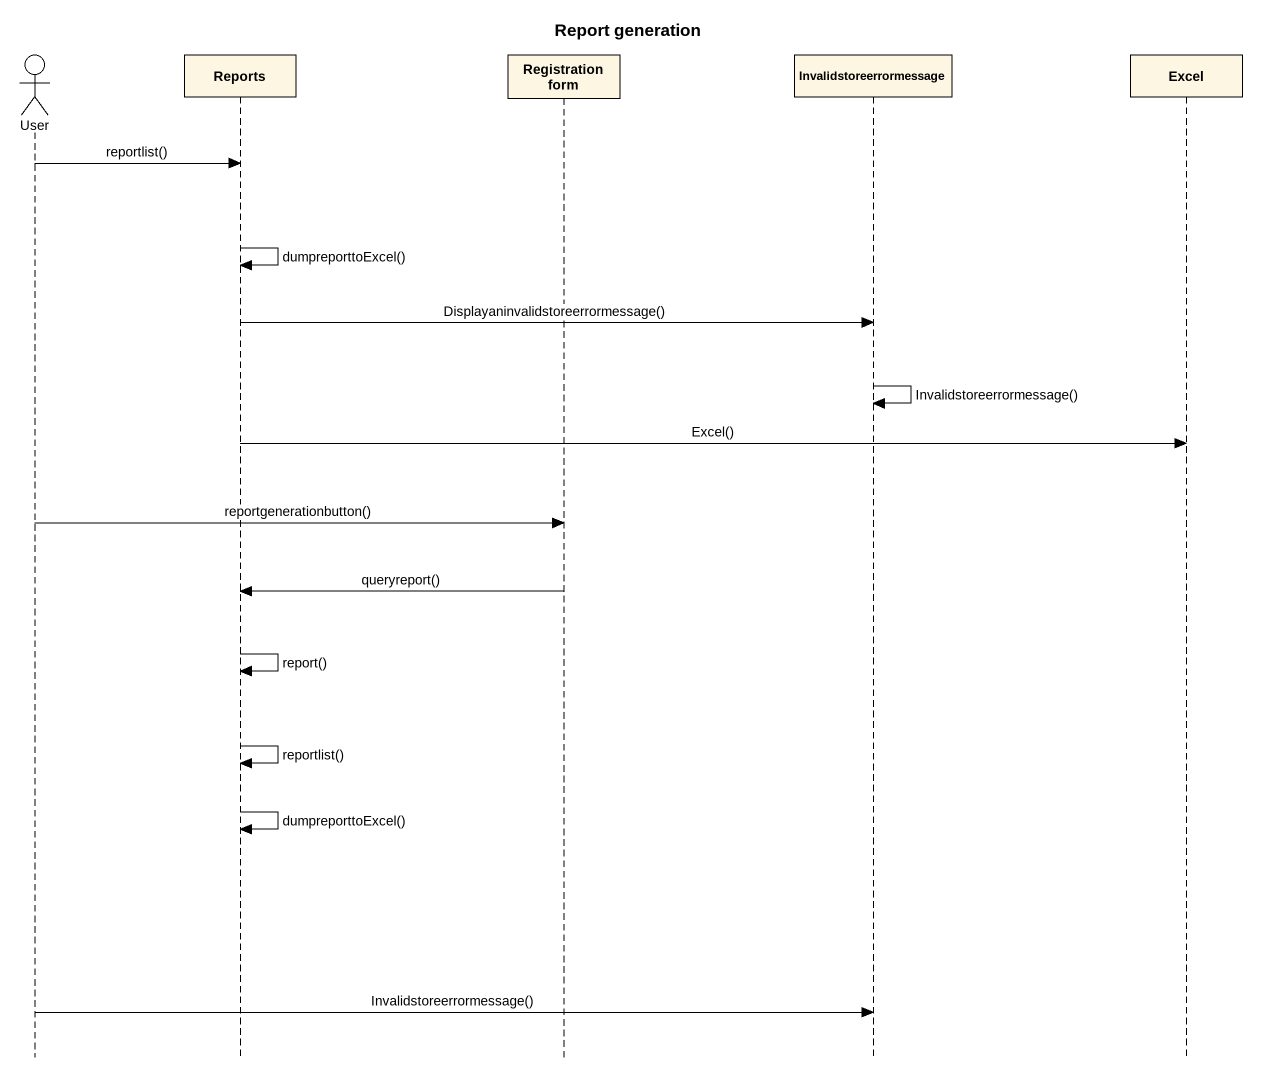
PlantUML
@startuml
title Report generation
hide footbox
actor User
participant Reports
participant "Registration form" as Registration_form
participant Invalidstoreerrormessage
participant Excel

User -> Reports : reportlist()
Reports -> Reports : dumpreporttoExcel()
Reports -> Invalidstoreerrormessage : Displayaninvalidstoreerrormessage()
Invalidstoreerrormessage -> Invalidstoreerrormessage : Invalidstoreerrormessage()
Reports -> Excel : Excel()
User -> Registration_form : reportgenerationbutton()
Registration_form -> Reports : queryreport()
Reports -> Reports : report()
Reports -> Reports : reportlist()
Reports -> Reports : dumpreporttoExcel()
User -> Invalidstoreerrormessage : Invalidstoreerrormessage()
@enduml
